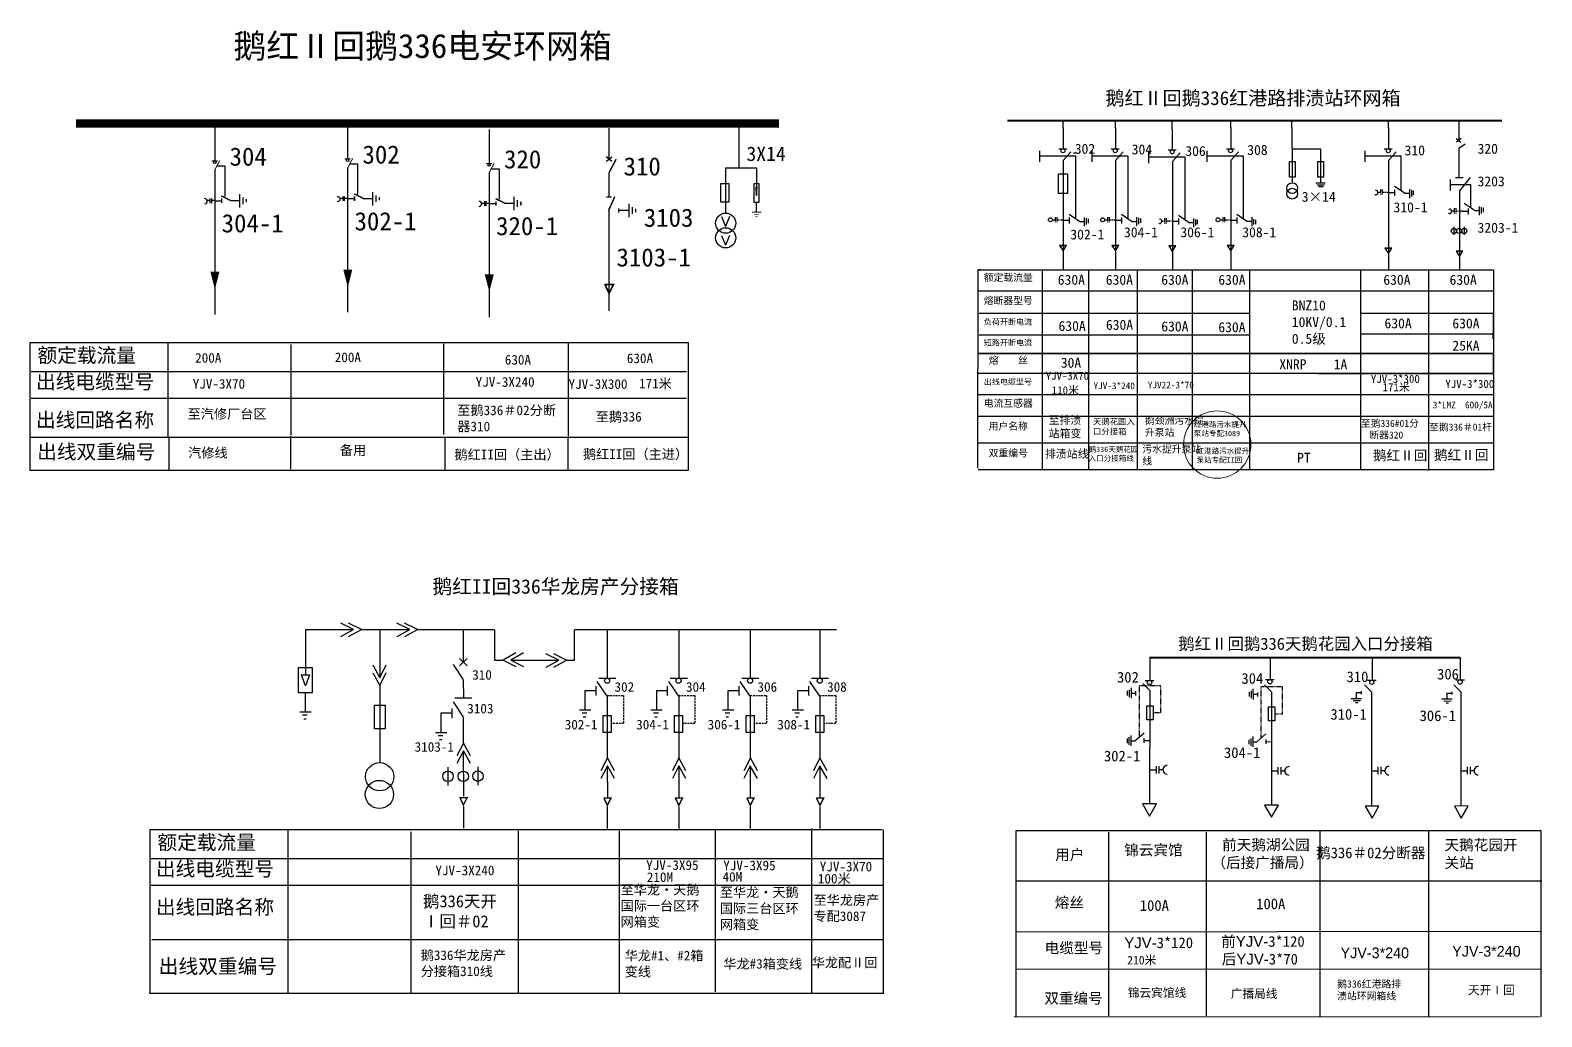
# Model space of a CAD drawing. Extents: x -7 to 547, y -230 to -14.
# Drawn here: x -6.8 to 307, y -218.4 to -13.5 of the extents above; entities that cross this region are included whole.
import ezdxf

# ---------------------------------------------------------------- set-up
doc = ezdxf.new("R2010")
doc.units = 0
doc.header["$LTSCALE"] = 0.774411
for name, pattern in [('CENTER', [50.8, 31.75, -6.35, 6.35, -6.35]), ('HIDDEN', [0.375, 0.25, -0.125]), ('HIDDEN2', [0.1875, 0.125, -0.0625]), ('HIDDENX2', [0.75, 0.5, -0.25])]:
    doc.linetypes.add(name, pattern=pattern)
doc.layers.get('0').update_dxf_attribs({"linetype": 'CONTINUOUS'})
for name, color, linetype in [('1', 7, 'CONTINUOUS'), ('2', 7, 'CONTINUOUS'), ('F11', 7, 'CONTINUOUS')]:
    doc.layers.add(name, color=color, linetype=linetype)
doc.layers.add('MiniCADLayer', color=7, linetype='CONTINUOUS', lineweight=20)
doc.styles.add('HZ', font='')
doc.styles.add('SimSun_txtstyle_1.35_0_0', font='', dxfattribs={"height": 1.35})
doc.styles.add('SimSun_txtstyle_1.50_0_0', font='', dxfattribs={"height": 1.5})
doc.styles.add('SimSun_txtstyle_2.50_0_0', font='', dxfattribs={"height": 2.5})
doc.styles.add('SimSun_txtstyle_3.00_0_0', font='', dxfattribs={"height": 3})
doc.styles.add('SimSun_txtstyle_3.50_0_0', font='', dxfattribs={"height": 3.5})
doc.styles.add('SimSun_txtstyle_3.79_0_0', font='', dxfattribs={"height": 3.787009})
doc.styles.get("Standard").update_dxf_attribs({"font": '', "height": 2.5})
doc.styles.add('字体', font='', dxfattribs={"height": 2.5})
doc.styles.get('HZ').set_extended_font_data('楷体_GB2312')
doc.styles.get('SimSun_txtstyle_1.35_0_0').set_extended_font_data('SimSun')
doc.styles.get('SimSun_txtstyle_1.50_0_0').set_extended_font_data('SimSun')
doc.styles.get('SimSun_txtstyle_2.50_0_0').set_extended_font_data('SimSun')
doc.styles.get('SimSun_txtstyle_3.00_0_0').set_extended_font_data('SimSun')
doc.styles.get('SimSun_txtstyle_3.50_0_0').set_extended_font_data('SimSun')
doc.styles.get('SimSun_txtstyle_3.79_0_0').set_extended_font_data('SimSun')
doc.styles.get('Standard').set_extended_font_data('SimSun')
doc.styles.get('字体').set_extended_font_data('KaiTi_GB2312')

# ---------------------------------------------------------------- blocks, each defined once
blk = doc.blocks.new('JD')
for points in [[(-2, 0.2), (-2, -0.2), (2, 0.2), (2, -0.2)], [(1, -1.2), (1, -0.8), (-1, -1.2), (-1, -0.8)], [(-0.5, -1.8), (-0.5, -2.2), (0.5, -1.8), (0.5, -2.2)]]:
    blk.add_trace(points)

msp = doc.modelspace()

# ---------------------------------------------------------------- linework, layer by layer
at = {"color": 7, "linetype": 'ByBlock'}
for p, q in [((113.37, -33.86), (113.37, -40.33)), ((32.07, -41.72), (33.61, -41.72)), ((33.61, -41.72), (33.61, -48.06)), ((59.66, -41.3), (61.2, -41.3)), ((61.2, -41.3), (61.2, -47.64)), ((89.04, -42.28), (90.58, -42.28)), ((90.58, -42.28), (90.58, -48.63)), ((113.37, -43.08), (113.37, -48.08)), ((137.55, -42.11), (137.55, -51.51)), ((31.56, -48.93), (32.95, -48.93)), ((34.77, -48.89), (36.67, -48.89)), ((59.15, -48.5), (60.54, -48.5)), ((62.36, -48.46), (64.26, -48.46)), ((88.53, -49.49), (89.93, -49.49)), ((91.75, -49.45), (93.65, -49.45)), ((113.37, -50.57), (113.37, -65.32)), ((115.59, -50.91), (117.49, -50.91)), ((113.37, -65.1), (113.37, -71.79))]:
    msp.add_line(p, q, dxfattribs=at)
for p, q in [((-6.78, -78.35), (129.82, -78.35)), ((-6.78, -98.07), (-6.78, -78.35)), ((21.81, -78.35), (21.81, -98.07)), ((129.82, -78.35), (129.82, -98.07)), ((47.33, -78.8), (47.33, -97.62)), ((79.03, -78.63), (79.03, -97.44)), ((104.88, -78.51), (104.88, -97.78)), ((-6.59, -84.39), (129.47, -84.39)), ((-6.59, -89.9), (129.47, -89.9)), ((-6.78, -104.92), (-6.78, -98.05)), ((129.82, -98.07), (-6.78, -98.07)), ((129.82, -97.57), (129.82, -104.92)), ((129.82, -104.92), (-6.78, -104.92)), ((18.12, -199.2), (18.12, -179.48)), ((18.12, -179.48), (170.09, -179.48)), ((46.71, -179.48), (46.71, -213.48)), ((72.23, -179.94), (72.23, -213.48)), ((94.52, -179.76), (94.52, -213.62)), ((115.52, -179.75), (115.52, -213.44)), ((135.45, -179.64), (135.45, -213.18)), ((155.42, -179.29), (155.42, -213.36)), ((170.28, -179.58), (170.28, -213.63)), ((18.31, -185.53), (170.29, -185.53)), ((18.31, -191.03), (170.19, -191.03)), ((18.12, -213.48), (18.12, -199.19)), ((170.39, -202.4), (18.47, -202.4)), ((170.29, -213.52), (17.94, -213.52))]:
    msp.add_line(p, q)
at = {"linetype": 'Continuous'}
for p, q in [((21.97, -98.05), (21.97, -104.9)), ((47.27, -97.81), (47.27, -104.66)), ((79.3, -97.96), (79.3, -104.81)), ((104.85, -98.05), (104.85, -104.9))]:
    msp.add_line(p, q, dxfattribs=at)
at = {"color": 0, "linetype": 'Continuous'}
for p, q in [((50.36, -137.97), (50.36, -147.25)), ((50.38, -137.96), (60.37, -137.96)), ((60.37, -137.95), (57.69, -136.63)), ((57.73, -139.43), (60.37, -137.95)), ((61.97, -137.95), (59.29, -136.63)), ((59.33, -139.43), (61.97, -137.95)), ((62.02, -137.96), (72.01, -137.96)), ((65.82, -137.97), (65.82, -147.97)), ((72.01, -137.95), (69.33, -136.63)), ((69.37, -139.43), (72.01, -137.95)), ((73.61, -137.95), (70.94, -136.63)), ((70.97, -139.43), (73.61, -137.95)), ((73.61, -137.96), (89.63, -137.96)), ((89.63, -138), (89.63, -144.3)), ((106.25, -137.96), (160.65, -137.96)), ((106.25, -144.3), (106.25, -138)), ((83.92, -143.99), (82.31, -145.5)), ((82.34, -144.01), (83.92, -145.47)), ((89.63, -144.3), (91.41, -144.3)), ((94.02, -142.83), (91.38, -144.31)), ((91.38, -144.31), (94.06, -145.63)), ((92.98, -144.3), (102.98, -144.3)), ((95.63, -142.83), (92.99, -144.31)), ((92.99, -144.31), (95.66, -145.63)), ((102.98, -144.3), (100.3, -142.98)), ((100.33, -145.77), (102.98, -144.3)), ((104.58, -144.3), (101.9, -142.98)), ((101.94, -145.77), (104.58, -144.3)), ((104.56, -144.3), (106.25, -144.3)), ((49.55, -147.39), (51.19, -147.39)), ((50.35, -149.64), (49.56, -147.38)), ((51.19, -147.39), (50.35, -149.64)), ((64.35, -145.32), (65.82, -147.97)), ((64.35, -146.93), (65.82, -149.57)), ((65.82, -147.97), (67.14, -145.29)), ((65.82, -149.57), (67.14, -146.89)), ((83.14, -148.26), (81.07, -145.21)), ((65.82, -149.56), (65.82, -165.59)), ((110.65, -149.7), (110.65, -151.64)), ((113.03, -151.78), (110.96, -148.72)), ((111.26, -148.08), (114.82, -148.08)), ((125.49, -149.7), (125.49, -151.64)), ((127.88, -151.78), (125.81, -148.72)), ((126.1, -148.08), (129.66, -148.08)), ((140.34, -149.7), (140.34, -151.64)), ((142.72, -151.78), (140.65, -148.72)), ((140.94, -148.08), (144.51, -148.08)), ((154.79, -149.7), (154.79, -151.64)), ((157.18, -151.78), (155.11, -148.72)), ((155.4, -148.08), (158.96, -148.08)), ((50.32, -151.06), (50.32, -154.94)), ((83.14, -156.03), (81.07, -152.97)), ((81.37, -152.13), (84.93, -152.13)), ((110.65, -150.67), (108.38, -150.67)), ((108.38, -150.67), (108.38, -154.55)), ((123.22, -150.67), (123.22, -154.55)), ((125.49, -150.67), (123.22, -150.67)), ((140.33, -150.67), (138.06, -150.67)), ((138.06, -150.67), (138.06, -154.55)), ((152.52, -150.67), (152.52, -154.55)), ((154.79, -150.67), (152.52, -150.67)), ((49.19, -155.02), (51.54, -155.02)), ((49.75, -155.67), (50.73, -155.67)), ((50, -156.48), (50.48, -156.48)), ((80.75, -155.36), (78.49, -155.36)), ((78.49, -155.36), (78.49, -159.24)), ((80.76, -154.39), (80.76, -156.33)), ((107.24, -154.63), (109.59, -154.63)), ((107.81, -155.28), (108.78, -155.28)), ((108.05, -156.09), (108.54, -156.09)), ((122.09, -154.63), (124.43, -154.63)), ((122.65, -155.28), (123.63, -155.28)), ((122.9, -156.09), (123.38, -156.09)), ((136.93, -154.63), (139.28, -154.63)), ((137.5, -155.28), (138.47, -155.28)), ((137.74, -156.09), (138.22, -156.09)), ((151.39, -154.63), (153.74, -154.63)), ((151.95, -155.28), (152.93, -155.28)), ((152.2, -156.09), (152.68, -156.09)), ((77.35, -159.32), (79.7, -159.32)), ((77.92, -159.97), (78.89, -159.97)), ((78.16, -160.78), (78.65, -160.78)), ((83.15, -161.53), (81.82, -164.21)), ((83.15, -163.14), (81.82, -165.81)), ((84.62, -164.18), (83.15, -161.53)), ((84.61, -165.78), (83.15, -163.14)), ((113.04, -164.63), (111.71, -167.3)), ((113.04, -166.23), (111.71, -168.91)), ((114.51, -167.28), (113.04, -164.63)), ((114.5, -168.88), (113.04, -166.23)), ((127.88, -164.63), (126.55, -167.3)), ((127.88, -166.23), (126.55, -168.91)), ((129.35, -167.28), (127.88, -164.63)), ((129.35, -168.88), (127.88, -166.23)), ((142.72, -166.23), (141.39, -168.91)), ((142.73, -164.63), (141.4, -167.3)), ((144.19, -168.88), (142.72, -166.23)), ((144.19, -167.28), (142.73, -164.63)), ((157.18, -166.23), (155.85, -168.91)), ((157.18, -164.63), (155.86, -167.3)), ((158.65, -167.28), (157.18, -164.63)), ((158.65, -168.88), (157.18, -166.23)), ((79.91, -166.53), (79.91, -170.31)), ((86.12, -166.48), (86.12, -170.26))]:
    msp.add_line(p, q, dxfattribs=at)
at = {"color": 0}
for p, q in [((83.13, -138.09), (83.14, -144.72)), ((113.02, -138.09), (113.03, -148.08)), ((127.87, -138.09), (127.87, -148.08)), ((142.71, -138.09), (142.71, -148.08)), ((157.17, -138.09), (157.17, -148.08)), ((83.14, -148.31), (83.15, -152.11)), ((113.03, -151.78), (113.03, -164.63)), ((127.87, -151.78), (127.88, -164.63)), ((142.71, -151.78), (142.72, -164.63)), ((157.17, -151.78), (157.18, -164.63)), ((83.14, -156.08), (83.14, -161.57)), ((83.14, -163.14), (83.15, -172.59)), ((113.03, -166.23), (113.04, -172.85)), ((127.88, -166.23), (127.88, -172.85)), ((142.72, -166.23), (142.72, -172.85)), ((157.18, -166.23), (157.18, -172.85))]:
    msp.add_line(p, q, dxfattribs=at)
at = {"color": 0, "linetype": 'HIDDENX2'}
for p, q in [((113, -151.69), (116.37, -151.69)), ((116.37, -151.69), (116.37, -157.49)), ((127.84, -151.69), (131.21, -151.69)), ((131.21, -151.69), (131.21, -157.49)), ((142.68, -151.69), (146.05, -151.69)), ((146.05, -151.69), (146.05, -157.49)), ((157.14, -151.69), (160.51, -151.69)), ((160.51, -151.69), (160.51, -157.49)), ((116.37, -157.49), (113.83, -157.49)), ((131.21, -157.49), (128.67, -157.49)), ((146.05, -157.49), (143.51, -157.49)), ((160.51, -157.49), (157.97, -157.49))]:
    msp.add_line(p, q, dxfattribs=at)
at = {"color": 0, "linetype": 'CENTER'}
for p, q in [((83.15, -174.73), (83.15, -179.19)), ((113.03, -174.8), (113.03, -179.25)), ((127.88, -174.8), (127.88, -179.25)), ((142.72, -174.8), (142.72, -179.25)), ((157.18, -174.8), (157.18, -179.25))]:
    msp.add_line(p, q, dxfattribs=at)
at = {"linetype": 'ByBlock', "const_width": 1.77}
msp.add_lwpolyline([(2.7, -32.9), (148.65, -32.9)], dxfattribs=at)
at = {"color": 7, "linetype": 'ByBlock'}
for points, const_width in [([(112.8, -40.78), (114.02, -39.86)], 0.302), ([(112.81, -39.78), (113.99, -40.76)], 0.302), ([(113.37, -43.16), (114.88, -40.29)], 0.302), ([(32.88, -47.92), (34.89, -48.93)], 0.302), ([(32.95, -48.46), (32.95, -49.39)], 0.302), ([(60.47, -47.5), (62.48, -48.5)], 0.302), ([(60.54, -48.04), (60.54, -48.97)], 0.302), ([(89.85, -48.49), (91.86, -49.49)], 0.302), ([(89.93, -49.03), (89.93, -49.96)], 0.302), ([(112.83, -48.16), (113.95, -48.16)], 0.302), ([(113.31, -50.94), (114.58, -48.09)], 0.302), ([(115.4, -50.48), (115.4, -51.41)], 0.302), ([(112.5, -66.31), (114.33, -66.31), (113.39, -68.16), (112.52, -66.28)], 0.36)]:
    msp.add_lwpolyline(points, dxfattribs=dict(at, const_width=const_width))
for points in [[(210.35, -39.08), (209.83, -39.08)], [(30.54, -48.91), (29.91, -48.91)], [(30.54, -48.49), (30.54, -49.41)], [(30.82, -48.49), (30.82, -49.41)], [(31.56, -48.91), (30.82, -48.91)], [(58.13, -48.49), (57.5, -48.49)], [(58.13, -48.06), (58.13, -48.98)], [(58.41, -48.06), (58.41, -48.98)], [(59.15, -48.49), (58.41, -48.49)], [(87.52, -49.48), (86.88, -49.48)], [(87.52, -49.05), (87.52, -49.97)], [(87.8, -49.05), (87.8, -49.97)], [(88.53, -49.48), (87.8, -49.48)]]:
    msp.add_lwpolyline(points, dxfattribs=at)
at = {"color": 0, "linetype": 'Continuous'}
for points in [[(206.7, -43.38), (208.55, -43.38), (208.55, -47.45), (206.7, -47.45)], [(48.91, -145.83), (51.76, -145.83), (51.76, -151.08), (48.91, -151.08)], [(64.72, -153.65), (66.91, -153.65), (66.91, -158.57), (64.72, -158.57)], [(112.17, -155.78), (113.83, -155.78), (113.83, -159.35), (112.17, -159.35)], [(127.01, -155.78), (128.67, -155.78), (128.67, -159.35), (127.01, -159.35)], [(141.85, -155.78), (143.51, -155.78), (143.51, -159.35), (141.85, -159.35)], [(156.31, -155.78), (157.97, -155.78), (157.97, -159.35), (156.31, -159.35)]]:
    msp.add_lwpolyline(points, close=True, dxfattribs=at)
at = {"color": 7, "linetype": 'ByBlock'}
for points in [[(29.36, -48.39, -0.877934), (29.39, -49.62)], [(56.95, -47.97, -0.877934), (56.98, -49.19)], [(86.34, -48.96, -0.877934), (86.36, -50.18)]]:
    msp.add_lwpolyline(points, format="xyb", dxfattribs=at)
at = {"color": 0, "linetype": 'ByBlock'}
for points in [[(136.75, -52.23), (137.56, -54.28)], [(138.37, -52.23), (137.56, -54.28)], [(136.75, -56.14), (137.56, -58.19)], [(138.37, -56.14), (137.56, -58.19)]]:
    msp.add_lwpolyline(points, dxfattribs=at)
at = {"color": 0, "const_width": 0.3}
for points in [[(82.41, -172.86), (83.93, -172.86), (83.15, -174.4), (82.42, -172.83)], [(112.29, -172.92), (113.82, -172.92), (113.03, -174.47), (112.31, -172.89)], [(127.13, -172.92), (128.66, -172.92), (127.88, -174.47), (127.15, -172.89)], [(141.97, -172.92), (143.5, -172.92), (142.72, -174.47), (141.99, -172.89)], [(156.43, -172.92), (157.96, -172.92), (157.18, -174.47), (156.45, -172.89)]]:
    msp.add_lwpolyline(points, dxfattribs=at)
at = {"color": 12, "linetype": 'Continuous', "lineweight": 0, "ltscale": 1.827793, "true_color": 0xc00000}
msp.add_circle((239.66, -99.55), 6.99, dxfattribs=at)
at = {"color": 0, "linetype": 'Continuous'}
for centre, radius in [((113, -148.6), 0.521), ((127.84, -148.6), 0.521), ((142.68, -148.6), 0.521), ((157.14, -148.6), 0.521), ((65.77, -168.53), 2.93), ((65.71, -172.21), 2.93), ((79.96, -168.45), 1.09), ((83.13, -168.45), 1.09), ((86.17, -168.4), 1.09)]:
    msp.add_circle(centre, radius, dxfattribs=at)
at = {"linetype": 'ByBlock'}
for points in [[(144.98, -51.18), (144.98, -51.38), (143.06, -51.18), (143.06, -51.38)], [(143.54, -51.85), (143.54, -51.66), (144.5, -51.85), (144.5, -51.66)], [(144.26, -52.14), (144.26, -52.33), (143.78, -52.14), (143.78, -52.33)]]:
    msp.add_trace(points, dxfattribs=at)
at = {"layer": '1', "color": 7, "linetype": 'ByBlock'}
for p, q in [((31.52, -33.56), (31.52, -40.61)), ((59.11, -33.14), (59.11, -40.18)), ((88.49, -34.12), (88.49, -41.17)), ((31.52, -42.52), (31.52, -64.49)), ((59.11, -42.1), (59.11, -64.06)), ((88.49, -43.09), (88.49, -65.05)), ((31.52, -65.87), (31.52, -72.52)), ((59.11, -65.44), (59.11, -72.1)), ((88.5, -66.43), (88.5, -73.09))]:
    msp.add_line(p, q, dxfattribs=at)
at = {"layer": '1', "color": 7, "linetype": 'ByBlock', "const_width": 0.21}
for points in [[(30.9, -40.64), (32.14, -40.64)], [(31.52, -42.58), (32.57, -40.58)], [(58.48, -40.21), (59.73, -40.21)], [(59.11, -42.15), (60.16, -40.16)], [(87.87, -41.2), (89.11, -41.2)], [(88.49, -43.14), (89.54, -41.15)]]:
    msp.add_lwpolyline(points, dxfattribs=at)
at = {"layer": '1', "color": 7, "linetype": 'ByBlock'}
for points in [[(31.56, -63.65, 1.87, 0, 0), (31.56, -67.37, 0, 0, 0)], [(59.15, -63.23, 1.87, 0, 0), (59.15, -66.94, 0, 0, 0)], [(88.53, -64.22, 1.87, 0, 0), (88.53, -67.93, 0, 0, 0)]]:
    msp.add_lwpolyline(points, format="xyseb", dxfattribs=at)
for centre in [(31.52, -40.93), (59.11, -40.51), (88.49, -41.5)]:
    msp.add_circle(centre, 0.27, dxfattribs=at)
at = {"layer": '2', "linetype": 'ByBlock'}
for p, q in [((140.37, -33.57), (140.37, -42.08)), ((137.55, -42.11), (144.02, -42.11)), ((144.02, -42.11), (144.02, -44.37)), ((143.44, -45.39), (143.44, -49.2)), ((144.56, -45.39), (143.44, -45.39)), ((144.02, -47.78), (143.91, -46.07)), ((143.99, -47.84), (144.16, -46.07)), ((144.01, -45.35), (144.02, -47.84)), ((144.02, -44), (144.02, -45.38)), ((144.58, -49.2), (144.58, -45.41)), ((143.44, -49.2), (144.58, -49.2)), ((144.02, -51.28), (144.02, -49.31))]:
    msp.add_line(p, q, dxfattribs=at)
msp.add_lwpolyline([(136.63, -45.38), (138.27, -45.38), (138.27, -49.24), (136.63, -49.24)], close=True, dxfattribs=at)
at = {"layer": '2', "color": 7, "linetype": 'ByBlock'}
for centre in [(137.61, -53.59), (137.61, -56.64)]:
    msp.add_circle(centre, 2.09, dxfattribs=at)
at = {"layer": 'F11', "lineweight": 40}
for p, q in [((196.11, -32.28), (298.78, -32.28)), ((225.6, -143.74), (290.11, -143.74))]:
    msp.add_line(p, q, dxfattribs=at)
at = {"layer": 'F11', "lineweight": -3}
for p, q in [((207.66, -32.49), (207.66, -32.49)), ((207.66, -33.82), (207.66, -32.49)), ((207.66, -33.82), (207.66, -38.1)), ((218.52, -33.82), (218.52, -32.49)), ((218.52, -33.82), (218.52, -38.1)), ((230.34, -34.05), (230.34, -32.49)), ((230.34, -34.05), (230.34, -38.33)), ((242.46, -33.82), (242.46, -32.49)), ((242.46, -33.82), (242.46, -38.1)), ((255.17, -33.82), (255.17, -32.49)), ((255.17, -33.82), (255.17, -38.1)), ((275.2, -33.82), (275.2, -32.49)), ((275.2, -33.82), (275.2, -38.1)), ((289.8, -32.47), (289.8, -36.39)), ((289.26, -36.02), (290.24, -36.75)), ((290.34, -36.01), (289.31, -36.77)), ((289.85, -38.02), (291.12, -37.09)), ((202.74, -38.59), (202.74, -40.87)), ((202.74, -39.59), (210.26, -39.59)), ((206.8, -38.14), (208.47, -38.14)), ((207.67, -40.57), (209.29, -38.79)), ((207.67, -40.57), (207.67, -63.25)), ((208.47, -38.14), (208.47, -38.14)), ((210.26, -39.6), (210.26, -52.45)), ((213.6, -38.59), (213.6, -40.87)), ((213.6, -39.59), (221.13, -39.59)), ((217.66, -38.14), (219.33, -38.14)), ((218.53, -40.57), (220.15, -38.79)), ((218.53, -40.57), (218.53, -63.25)), ((219.33, -38.14), (219.33, -38.14)), ((221.13, -39.6), (221.13, -52.45)), ((225.42, -38.81), (225.42, -41.1)), ((225.42, -39.81), (232.94, -39.81)), ((229.48, -38.36), (231.15, -38.36)), ((230.35, -40.79), (231.97, -39.02)), ((230.35, -40.79), (230.35, -63.25)), ((232.94, -39.82), (232.94, -52.68)), ((237.54, -38.59), (237.54, -40.87)), ((237.54, -39.59), (245.06, -39.59)), ((241.6, -38.14), (243.27, -38.14)), ((242.47, -40.57), (244.09, -38.79)), ((242.47, -40.57), (242.47, -63.25)), ((243.27, -38.14), (243.27, -38.14)), ((245.06, -39.6), (245.06, -52.45)), ((255.19, -38.17), (255.19, -45.1)), ((255.21, -38.16), (261.12, -38.16)), ((261.12, -38.16), (261.12, -45.16)), ((270.28, -38.59), (270.28, -40.87)), ((270.28, -39.59), (277.81, -39.59)), ((274.34, -38.14), (276.01, -38.14)), ((275.21, -40.57), (276.83, -38.79)), ((275.21, -40.57), (275.21, -63.14)), ((277.81, -39.59), (277.81, -46.79)), ((289.84, -37.97), (289.84, -43.99)), ((260.11, -45.25), (262.07, -45.25)), ((260.41, -45.64), (261.92, -45.64)), ((260.68, -45.98), (261.66, -45.98)), ((276.47, -45.9), (278.71, -47.39)), ((276.47, -46.68), (276.47, -47.92)), ((279.6, -46.56), (279.6, -48.38)), ((279.99, -46.75), (279.99, -48.03)), ((280.38, -46.85), (280.38, -47.74)), ((287.95, -45.53), (292.24, -45.53)), ((288.01, -44.52), (288.01, -46.81)), ((289.13, -44.08), (290.73, -44.08)), ((292.21, -44.14), (289.94, -46.87)), ((289.94, -46.84), (289.94, -63.26)), ((292.24, -45.53), (292.24, -50.3)), ((275.23, -47.22), (276.37, -47.22)), ((278.71, -47.39), (279.59, -47.39)), ((290.96, -49.45), (293.19, -50.94)), ((294.08, -50.1), (294.08, -51.93)), ((207.68, -52.96), (208.83, -52.96)), ((208.93, -51.72), (211.16, -53.21)), ((208.93, -52.42), (208.93, -53.66)), ((211.16, -53.21), (212.05, -53.21)), ((212.05, -52.38), (212.05, -54.2)), ((212.45, -52.57), (212.45, -53.85)), ((212.84, -52.67), (212.84, -53.56)), ((218.55, -52.96), (219.69, -52.96)), ((219.79, -51.72), (222.03, -53.21)), ((219.79, -52.42), (219.79, -53.66)), ((222.03, -53.21), (222.91, -53.21)), ((222.92, -52.31), (222.92, -54.13)), ((223.31, -52.51), (223.31, -53.79)), ((223.71, -52.61), (223.71, -53.49)), ((230.36, -53.19), (231.51, -53.19)), ((231.61, -51.94), (233.84, -53.44)), ((231.61, -52.64), (231.61, -53.88)), ((234.73, -52.6), (234.73, -54.42)), ((235.13, -52.8), (235.13, -54.08)), ((235.52, -52.9), (235.52, -53.78)), ((242.48, -52.96), (243.63, -52.96)), ((243.73, -51.72), (245.96, -53.21)), ((243.73, -52.42), (243.73, -53.66)), ((245.95, -53.2), (246.83, -53.2)), ((246.84, -52.36), (246.84, -54.18)), ((247.23, -52.79), (247.23, -53.84)), ((247.63, -52.88), (247.63, -53.77)), ((290.54, -51.11), (291.68, -51.11)), ((291.78, -50.56), (291.78, -51.8)), ((293.19, -50.94), (294.08, -50.94)), ((294.48, -50.3), (294.48, -51.58)), ((294.87, -50.4), (294.87, -51.29)), ((233.84, -53.44), (234.73, -53.44)), ((288.79, -54.38), (288.79, -56.03)), ((290.95, -54.37), (290.95, -56.01)), ((206.95, -58.24), (207.66, -59.36)), ((208.38, -58.24), (206.95, -58.24)), ((206.95, -58.24), (208.38, -58.24)), ((207.66, -59.36), (208.38, -58.24)), ((217.81, -58.24), (218.53, -59.36)), ((219.24, -58.24), (217.81, -58.24)), ((217.81, -58.24), (219.24, -58.24)), ((218.53, -59.36), (219.24, -58.24)), ((229.63, -58.32), (230.34, -59.44)), ((231.06, -58.32), (229.63, -58.32)), ((229.63, -58.32), (231.06, -58.32)), ((230.34, -59.44), (231.06, -58.32)), ((241.75, -58.24), (242.46, -59.36)), ((243.18, -58.24), (241.75, -58.24)), ((241.75, -58.24), (243.18, -58.24)), ((242.46, -59.36), (243.18, -58.24)), ((274.49, -58.75), (275.92, -58.75)), ((275.92, -58.75), (274.49, -58.75)), ((274.49, -58.75), (275.21, -59.87)), ((275.21, -59.87), (275.92, -58.75)), ((289.27, -59.41), (290.69, -59.41)), ((290.69, -59.41), (289.27, -59.41)), ((289.27, -59.41), (289.98, -60.52)), ((289.98, -60.52), (290.69, -59.41)), ((189.98, -104.44), (190.06, -63.27)), ((190.06, -63.27), (203.35, -63.27)), ((190.5, -63.27), (190.06, -63.27)), ((190.5, -63.27), (297, -63.27)), ((203.35, -63.27), (203.35, -104.77)), ((213.02, -104.77), (213.02, -63.27)), ((220.99, -63.27), (239.94, -63.27)), ((223.06, -63.27), (223.06, -104.77)), ((234.49, -63.45), (234.49, -104.2)), ((246.37, -63.27), (246.37, -104.8)), ((260.63, -63.27), (279.36, -63.27)), ((269.48, -104.77), (269.48, -63.27)), ((283.53, -63.27), (283.53, -104.91)), ((297, -63.27), (297, -104.77)), ((190.06, -67.62), (297, -67.62)), ((297, -67.62), (297, -72.19)), ((190.27, -72.27), (246.37, -72.27)), ((246.37, -72.27), (246.37, -77.61)), ((269.41, -72.27), (296.96, -72.27)), ((296.96, -72.27), (296.96, -77.61)), ((190.27, -76.78), (246.37, -76.78)), ((296.96, -76.61), (269.41, -76.61)), ((296.96, -77.61), (296.96, -76.61)), ((297, -76.54), (297, -80.68)), ((190.06, -80.68), (297, -80.68)), ((297, -80.68), (190.06, -80.68)), ((297, -80.68), (260.63, -80.68)), ((297, -80.68), (297, -84.81)), ((297, -84.81), (297, -80.68)), ((297, -84.81), (190.06, -84.81)), ((260.63, -84.81), (297, -84.81)), ((190.06, -89.16), (297, -89.16)), ((297, -89.16), (297, -93.73)), ((297, -93.73), (190.06, -93.73)), ((190.06, -99.17), (297, -99.17)), ((297, -104.77), (190.06, -104.77)), ((234.49, -104.2), (234.49, -104.79)), ((225.65, -143.89), (225.65, -148.47)), ((250.63, -143.74), (250.63, -148.32)), ((271.8, -143.85), (271.8, -148.43)), ((290.13, -143.8), (290.13, -148.38)), ((221.39, -150.45), (221.39, -151.98)), ((221.79, -150.06), (221.81, -152.23)), ((224.2, -149.2), (225.64, -150.64)), ((224.73, -148.51), (226.51, -148.51)), ((226.51, -148.51), (226.51, -148.51)), ((247.09, -150.28), (247.11, -152.46)), ((249.5, -149.43), (250.94, -150.87)), ((249.71, -148.36), (251.49, -148.36)), ((270.26, -149.44), (271.7, -150.89)), ((270.87, -148.47), (272.66, -148.47)), ((272.66, -148.47), (272.66, -148.47)), ((288.79, -149.44), (290.23, -150.88)), ((289.21, -148.42), (290.99, -148.42)), ((220.98, -150.72), (220.98, -151.66)), ((221.79, -151.18), (222.65, -151.18)), ((222.72, -150.79), (222.72, -151.65)), ((225.64, -150.64), (225.63, -174.19)), ((246.29, -150.95), (246.29, -151.89)), ((246.69, -150.68), (246.69, -152.21)), ((247.09, -151.41), (247.95, -151.41)), ((248.02, -151.01), (248.02, -151.88)), ((250.94, -150.87), (250.94, -174.42)), ((267.47, -152.25), (269.65, -152.25)), ((267.88, -152.72), (269.42, -152.72)), ((268.4, -153.13), (268.87, -153.13)), ((268.6, -152.26), (268.59, -151.04)), ((268.59, -151.05), (269.56, -151.05)), ((269.58, -150.78), (269.58, -151.39)), ((271.7, -150.89), (271.7, -174.43)), ((286.28, -152.34), (288.46, -152.34)), ((286.7, -152.8), (288.23, -152.81)), ((287.21, -153.21), (287.68, -153.21)), ((287.41, -152.35), (287.4, -151.12)), ((287.4, -151.14), (288.37, -151.14)), ((288.39, -150.87), (288.39, -151.48)), ((290.23, -150.88), (290.22, -174.43)), ((221.74, -159.94), (221.76, -162.12)), ((222.58, -161.06), (224.49, -159.4)), ((247.88, -161.29), (249.79, -159.63)), ((220.94, -160.6), (220.94, -161.55)), ((221.34, -160.34), (221.34, -161.87)), ((221.74, -161.07), (222.6, -161.07)), ((224.44, -160.55), (224.44, -161.47)), ((224.44, -161.03), (225.6, -161.01)), ((246.24, -160.83), (246.24, -161.78)), ((246.64, -160.57), (246.64, -162.09)), ((247.04, -160.17), (247.06, -162.35)), ((247.04, -161.3), (247.9, -161.3)), ((249.75, -160.78), (249.75, -161.7)), ((249.75, -161.26), (250.91, -161.24)), ((226.96, -166.31), (226.96, -167.83)), ((227.55, -166.31), (227.55, -167.83)), ((225.62, -167.09), (226.96, -167.09)), ((227.56, -167.05), (228.37, -167.05)), ((250.92, -167.32), (252.26, -167.32)), ((252.26, -166.54), (252.26, -168.06)), ((252.85, -166.54), (252.85, -168.06)), ((252.86, -167.28), (253.67, -167.28)), ((271.7, -167.28), (273.04, -167.28)), ((273.04, -166.5), (273.04, -168.02)), ((273.63, -166.5), (273.63, -168.02)), ((273.64, -167.24), (274.45, -167.24)), ((290.23, -167.28), (291.57, -167.28)), ((291.57, -166.5), (291.57, -168.02)), ((292.16, -166.5), (292.16, -168.02)), ((292.17, -167.24), (292.98, -167.24)), ((197.83, -179.78), (197.83, -218.35)), ((306.92, -179.79), (197.84, -179.79)), ((217.11, -180.02), (217.11, -218.2)), ((237.37, -180.02), (237.37, -218.2)), ((261, -179.87), (261, -218.35)), ((283.56, -179.75), (283.56, -218.35)), ((306.92, -218.35), (306.92, -179.79)), ((198.07, -190.14), (307.05, -190.14)), ((197.92, -200.73), (306.89, -200.57)), ((197.83, -208.44), (306.92, -208.47)), ((197.52, -218.33), (306.61, -218.36))]:
    msp.add_line(p, q, dxfattribs=at)
at = {"layer": 'F11', "linetype": 'HIDDEN', "lineweight": -3}
for p, q in [((273.56, -46.59), (273.56, -47.76)), ((273.92, -46.59), (273.92, -47.76)), ((273.56, -47.19), (272.99, -47.19)), ((275.29, -47.19), (274, -47.19)), ((206.02, -52.94), (205.45, -52.94)), ((206.02, -52.33), (206.02, -53.5)), ((206.38, -52.33), (206.38, -53.5)), ((207.74, -52.94), (206.46, -52.94)), ((216.88, -52.94), (216.31, -52.94)), ((216.88, -52.33), (216.88, -53.5)), ((217.24, -52.33), (217.24, -53.5)), ((218.61, -52.94), (217.32, -52.94)), ((228.7, -53.16), (228.13, -53.16)), ((228.7, -52.56), (228.7, -53.72)), ((229.06, -52.56), (229.06, -53.72)), ((230.42, -53.16), (229.14, -53.16)), ((240.82, -52.94), (240.25, -52.94)), ((240.82, -52.33), (240.82, -53.5)), ((241.18, -52.33), (241.18, -53.5)), ((242.54, -52.94), (241.26, -52.94)), ((288.87, -51.08), (288.31, -51.08)), ((288.87, -50.48), (288.87, -51.64)), ((289.23, -50.48), (289.23, -51.64)), ((290.6, -51.08), (289.31, -51.08))]:
    msp.add_line(p, q, dxfattribs=at)
at = {"layer": 'F11', "linetype": 'HIDDEN2', "lineweight": -3}
for p, q in [((223.44, -149.63), (223.44, -160.15)), ((227.94, -149.63), (223.44, -149.63)), ((227.94, -155.22), (227.94, -149.63)), ((248.75, -149.86), (248.75, -160.38)), ((253.24, -149.86), (248.75, -149.86)), ((253.24, -155.45), (253.24, -149.86)), ((226.41, -155.22), (227.94, -155.22)), ((251.71, -155.45), (253.24, -155.45))]:
    msp.add_line(p, q, dxfattribs=at)
at = {"layer": 'F11', "lineweight": -3}
for points in [[(254.64, -40.81), (255.82, -40.81), (255.82, -44.02), (254.64, -44.02)], [(260.57, -40.81), (261.75, -40.81), (261.75, -44.02), (260.57, -44.02)], [(224.17, -174.18), (225.61, -176.69), (227.07, -174.18)], [(249.47, -174.4), (250.92, -176.91), (252.37, -174.41)], [(270.36, -174.61), (271.8, -177.12), (273.25, -174.61)], [(288.9, -174.6), (290.34, -177.11), (291.79, -174.61)]]:
    msp.add_lwpolyline(points, close=True, dxfattribs=at)
at = {"layer": 'F11', "lineweight": 30}
for points in [[(225.02, -153.78), (226.34, -153.78), (226.34, -156.68), (225.02, -156.68)], [(250.32, -154.01), (251.64, -154.01), (251.64, -156.91), (250.32, -156.91)]]:
    msp.add_lwpolyline(points, close=True, dxfattribs=at)
at = {"layer": 'F11', "lineweight": -3}
for centre, radius in [((207.63, -38.56), 0.413), ((218.49, -38.56), 0.413), ((230.31, -38.78), 0.413), ((242.43, -38.56), 0.413), ((275.17, -38.56), 0.413), ((255.24, -46.31), 1.12), ((255.24, -47.46), 1.12), ((205.03, -52.89), 0.413), ((215.89, -52.89), 0.413), ((239.83, -52.89), 0.413), ((288.79, -55.22), 0.538), ((289.89, -55.19), 0.538), ((290.95, -55.21), 0.538), ((225.62, -148.96), 0.443), ((250.6, -148.81), 0.443), ((271.76, -148.93), 0.443), ((290.1, -148.88), 0.443)]:
    msp.add_circle(centre, radius, dxfattribs=at)
at = {"layer": 'F11', "linetype": 'HIDDEN', "lineweight": -3}
for centre in [(272.6, -47.24), (227.73, -53.21), (287.91, -51.13)]:
    msp.add_arc(centre, 0.442, 242.566, 111.7046, dxfattribs=at)
at = {"layer": 'F11', "lineweight": -3}
for centre in [(229.27, -167.08), (254.57, -167.31), (275.35, -167.27), (293.88, -167.27)]:
    msp.add_arc(centre, 0.88, 87.8928, 267.9602, dxfattribs=at)

# ---------------------------------------------------------------- block references
at = {"color": 7, "linetype": 'ByBlock', "xscale": 0.7051769826768037, "yscale": 0.7051769826768037, "zscale": 0.7051769826788645, "rotation": 90}
for p in [(36.7, -48.94), (64.29, -48.52), (93.67, -49.51), (117.52, -50.96)]:
    msp.add_blockref('JD', p, dxfattribs=at)

# ---------------------------------------------------------------- texts
at = {"style": 'HZ'}
for s, p in [('额定载流量', (-5.28, -82.52)), ('出线电缆型号', (-5.6, -88.01)), ('出线回路名称', (-5.6, -95.95)), ('出线双重编号', (-5.35, -102.55)), ('鹅红II回336华龙房产分接箱', (76.73, -130.52)), ('额定载流量', (19.62, -183.65)), ('出线电缆型号', (19.3, -189.14)), ('出线回路名称', (19.3, -197.08)), ('出线双重编号', (19.9, -209.38))]:
    msp.add_text(s, height=3, dxfattribs=at).set_placement(p)
for s, height, p in [('200A', 2, (27.46, -82.56)), ('200A', 2, (56.44, -82.44)), ('630A', 2, (91.75, -82.95)), ('630A', 2, (117.09, -82.64)), ('YJV-3X70', 1.657, (204.04, -86.1)), ('YJV-3X70', 2, (26.95, -87.95)), ('YJV-3X240', 2, (85.7, -87.56)), ('YJV-3X300', 2, (104.98, -87.99)), ('171米', 2, (119.61, -87.89)), ('110米', 1.657, (205.31, -89.12)), ('YJV-3X240', 2, (77.34, -188.97)), ('YJV-3X95', 2, (121.1, -187.87)), ('YJV-3X95', 2, (137.1, -187.94)), ('YJV-3X70', 2, (157.14, -188.18)), ('210M', 2, (121.24, -190.38)), ('40M', 2, (136.96, -190.31)), ('100米', 2, (156.75, -190.69))]:
    msp.add_text(s, height=height).set_placement(p)
at = {"color": 0}
for s, p in [('310', (84.98, -148.37)), ('302', (114.53, -150.88)), ('304', (129.37, -150.88)), ('306', (144.21, -150.88)), ('308', (158.67, -150.88)), ('3103', (83.95, -155.38)), ('302-1', (104.19, -158.7)), ('304-1', (119.03, -158.7)), ('306-1', (133.87, -158.7)), ('308-1', (148.33, -158.7)), ('3103-1', (73.03, -163.33))]:
    msp.add_text(s, height=2, dxfattribs=at).set_placement(p)
at = {"color": 7, "linetype": 'ByBlock', "char_height": 3.787, "width": 5.0911, "attachment_point": 1, "style": 'SimSun_txtstyle_3.79_0_0'}
for s, insert in [('302', (62.2, -37.44)), ('304', (34.61, -37.87)), ('304-1', (32.96, -51.72)), ('302-1', (60.55, -51.3)), ('3103-1', (114.94, -58.8))]:
    msp.add_mtext(s, dxfattribs=dict(at, insert=insert))
at = {"color": 0, "linetype": 'ByBlock', "char_height": 3.787, "width": 5.0911, "attachment_point": 1}
for s, insert in [('320', (91.59, -38.43)), ('310', (116.41, -39.9)), ('320-1', (89.94, -52.29)), ('3103', (120.61, -50.56))]:
    msp.add_mtext(s, dxfattribs=dict(at, insert=insert))
at = {"color": 1, "linetype": 'Continuous', "attachment_point": 1, "style": '字体'}
for s, insert, char_height, width in [('{\\fSimSun|b0|i0|c134|p2;\\H0.8x;\\C0;至华龙·天鹅国际一台区环网箱变}', (115.8, -190.98), 2.5, 17.7821), ('{\\fSimSun|b0|i0|c134|p2;\\H0.8x;\\C0;至华龙·天鹅国际三台区环网箱变}', (136.4, -191.52), 2.5, 17.7821), ('{\\C0;鹅336天开Ⅰ回＃02}', (74.77, -193.13), 2.5, 16.1722), ('{\\fSimSun|b0|i0|c134|p2;\\H0.8x;\\C0;至华龙房产专配3087}', (155.85, -193.14), 2.5, 14.3463), ('{\\fSimSun|b0|i0|c134|p2;\\C0;鹅336华龙房产分接箱310线}', (74.29, -204.58), 2, 19.4599), ('{\\fSimSun|b0|i0|c134|p2;\\H0.8x;\\C0;华龙#1、#2箱变线}', (116.65, -204.67), 2.5, 17.7821), ('{\\fSimSun|b0|i0|c134|p2;\\H0.8x;\\C0;华龙#3箱变线}', (137.12, -206.37), 2.5, 17.7821), ('{\\fSimSun|b0|i0|c134|p2;\\H0.8x;\\C0;华龙配Ⅱ回}', (155.48, -206.11), 2.5, 17.7821)]:
    msp.add_mtext(s, dxfattribs=dict(at, insert=insert, char_height=char_height, width=width))
at = {"layer": 'F11', "lineweight": -3, "attachment_point": 1}
for s, insert, char_height, width in [('鹅红Ⅱ回鹅336电安环网箱', (35.4, -14.29), 5.0109, 84.9948), ('\\pl2.50543;302', (207.58, -37.11), 2.0751, 17.4806), ('\\pl2.50543;304', (219.4, -37.23), 2.0751, 17.4806), ('\\pl2.50543;306', (230.54, -37.57), 2.0751, 17.4806), ('\\pl2.50543;308', (243.39, -37.34), 2.0751, 17.4806), ('\\pl2.50543;310', (276.06, -37.44), 2.0751, 17.4806), ('\\pl2.50543;320', (291.21, -37.1), 2.0751, 17.4806), ('\\pl2.50543;3203', (291.21, -43.87), 2.0751, 17.4806), ('\\pl2.50543;3×14', (254.71, -47.08), 2.0751, 17.4806), ('\\pl2.50543;310-1', (273.76, -49.26), 2.0751, 17.4806), ('\\pl2.50543;302-1', (206.66, -54.9), 2.0751, 17.4806), ('\\pl2.50543;304-1', (217.8, -54.44), 2.0751, 17.4806), ('\\pl2.50543;306-1', (229.51, -54.44), 2.0751, 17.4806), ('\\pl2.50543;308-1', (242.36, -54.44), 2.0751, 17.4806), ('\\pl2.50543;3203-1', (291.21, -53.5), 2.0751, 17.4806), ('额定载流量', (191.2, -64.12), 1.491, 11.5771), ('\\pl2.50543;630A', (204.05, -64.31), 2.0751, 17.4806), ('\\pl2.50543;630A', (214.02, -64.31), 2.0751, 17.4806), ('\\pl2.50543;630A', (225.54, -64.31), 2.0751, 17.4806), ('\\pl2.50543;630A', (237.39, -64.31), 2.0751, 17.4806), ('\\pl2.50543;630A', (271.64, -64.31), 2.0751, 17.4806), ('\\pl2.50543;630A', (285.4, -64.31), 2.0751, 17.4806), ('熔断器型号', (191.2, -68.91), 1.491, 11.5771), ('\\pl2.50543;BNZ10\\P10KV/0.1\\P0.5级', (252.65, -69.63), 2.0751, 17.4806), ('{\\H0.8x;负荷开断电流}', (191.2, -73.48), 1.4909, 11.5771), ('\\pl2.50543;630A', (204.21, -73.9), 2.0751, 17.4806), ('\\pl2.50543;630A', (214.05, -73.66), 2.0751, 17.4806), ('\\pl2.50543;630A', (225.54, -73.99), 2.0751, 17.4806), ('\\pl2.50543;630A', (237.39, -74.15), 2.0751, 17.4806), ('\\pl2.50543;630A', (271.89, -73.35), 2.0751, 17.4806), ('\\pl2.50543;630A', (285.98, -73.36), 2.0751, 17.4806), ('{\\H0.8x;短路开断电流}', (191.2, -77.8), 1.4909, 11.5771), ('\\pl2.50543;25KA', (285.98, -77.98), 2.0751, 17.4806), (' 熔    丝', (191.2, -81.31), 1.491, 11.5771), ('\\pl2.50543;30A', (204.68, -81.53), 2.0751, 17.4806), ('\\pl2.50543;XNRP    1A', (250.05, -81.84), 2.0751, 17.4806), ('{\\H0.8x;出线电缆型号}', (191.2, -85.93), 1.4909, 11.5771), ('\\pl1.69438;YJV-3*240', (212.29, -86.65), 1.4034, 14.7774), ('\\pl1.694;YJV22-3*70', (223.57, -86.49), 1.4034, 14.7774), ('\\pl2.00434;YJV-3*300', (269.56, -85.1), 1.6601, 17.4806), ('\\pl2.00434;171米', (271.99, -86.82), 1.6601, 17.4806), ('\\pl2.00434;YJV-3*300', (285.02, -86.13), 1.6601, 17.4806), ('电流互感器', (191.2, -90.23), 1.491, 11.5771), ('\\pl2.50543;3*LMZ  600/5A', (281.92, -90.64), 1.4034, 21.3343), ('至汽修厂台区', (25.88, -92.19), 2.004, 16.8722), ('至鹅336＃02分断器310', (81.88, -91.44), 2.0043, 22.2877), ('至鹅336', (110.62, -92.78), 2.004, 22.2877), ('至排渍站箱变', (204.66, -93.66), 1.66, 8.3894), ('\\pl1.8;鹅颈洲污水提升泵站', (222.86, -93.79), 1.4909, 13.9745), (' 用户名称', (191.2, -94.99), 1.491, 11.5771), ('\\pi-1.7538,l1.7538;至鹅336#01分断器320', (269.5, -94.43), 1.4526, 13.9745), ('\\pi-1.7538,l1.7538;至鹅336＃01杆', (283.64, -95.2), 1.4526, 13.9745), ('汽修线', (26.01, -100.26), 2.004, 16.8722), ('备用', (57.51, -99.72), 2.004, 16.8722), ('鹅红II回（主出）', (81.3, -100.63), 2.004, 22.2877), ('鹅红II回（主进）', (107.96, -100.53), 2.004, 22.2877), (' 双重编号', (191.2, -100.57), 1.491, 11.5771), ('\\pl2.00434;排渍站线', (201.89, -100.65), 1.6601, 13.9745), ('\\pl1.8;污水提升泵站线', (222.31, -99.74), 1.4909, 13.9745), ('\\pi-2.50543,l2.50543;鹅红Ⅱ回', (284.65, -100.68), 2.0751, 13.9745), ('\\pi-2.50543,l2.50543;PT', (256.24, -101.27), 2.0751, 13.9745), ('\\pi-2.50543,l2.50543;鹅红Ⅱ回', (271.97, -100.77), 2.0751, 13.9745), ('302', (218.85, -146.76), 2.223, 12.4017), ('304', (244.69, -147), 2.223, 12.4017), ('310', (266.51, -146.66), 2.223, 12.4017), ('306', (285.31, -146.11), 2.223, 12.4017), ('310-1', (263.17, -154.45), 2.223, 12.4017), ('306-1', (281.68, -154.74), 2.223, 12.4017), ('302-1', (216.14, -163.11), 2.223, 12.4017), ('304-1', (241.06, -162.42), 2.223, 12.4017), ('\\pi2.22294;前天鹅湖公园\\P\\pi0;（后接广播局）', (238.46, -181.54), 2.2229, 23.9953), ('天鹅花园开关站', (286.86, -181.57), 2.223, 16.5993), ('用户', (206.02, -183.59), 2.223, 12.4017), ('锦云宾馆', (220.36, -182.63), 2.223, 12.4017), ('鹅336＃02分断器', (260.18, -183.21), 2.223, 26.5477), ('熔丝', (205.93, -193.52), 2.223, 12.4017), ('100A', (223.59, -194.15), 2.223, 12.4017), ('100A', (247.76, -193.81), 2.223, 12.4017), ('电缆型号', (203.83, -202.95), 2.223, 12.4017), ('{\\fArial|b0|i0|c0|p32;YJV-}3*120', (220.36, -201.89), 2.2229, 21.8409), ('{\\fSimSun|b0|i0|c134|p32;前\\fArial|b0|i0|c0|p32;YJV-}3*120', (240.5, -201.61), 2.2229, 21.8409), ('{\\f\uffbfﾬￌﾣﾤ_GB2312|b0|i0|c134|p49;YJV-3*240}', (265.28, -203.98), 2.2229, 21.8409), ('{\\f\uffbfﾬￌﾣﾤ_GB2312|b0|i0|c134|p49;YJV-3*240}', (288.45, -203.66), 2.2229, 21.8409), ('\\pl1.77835;210米', (219.18, -205.72), 1.7784, 14.9698), ('{\\fSimSun|b0|i0|c134|p32;后\\fArial|b0|i0|c0|p32;YJV-}3*70', (240.61, -205.28), 2.2229, 21.8409), ('双重编号', (203.77, -213.41), 2.223, 12.4017), ('\\pl1.77835;锦云宾馆线', (219.32, -212.49), 1.7784, 14.9698), ('\\pl1.77835;广播局线', (240.7, -212.7), 1.7784, 19.9893), ('\\pl1.77835;天开Ⅰ回', (289.95, -211.93), 1.7784, 14.9698)]:
    msp.add_mtext(s, dxfattribs=dict(at, insert=insert, char_height=char_height, width=width))
for s, insert, char_height, width, style in [('鹅红Ⅱ回鹅336红港路排渍站环网箱', (216.46, -26.17), 2.8989, 65.1769, 'SimSun_txtstyle_3.50_0_0'), ('天鹅花园入口分接箱', (213.87, -94.17), 1.242, 9.5874, 'SimSun_txtstyle_1.50_0_0'), ('红港路污水提升泵站专配3089', (234.8, -94.83), 1.1181, 11.0065, 'SimSun_txtstyle_1.35_0_0'), ('鹅336天鹅花园入口分接箱线', (212.96, -99.99), 1.1181, 11.0065, 'SimSun_txtstyle_1.35_0_0'), ('红港路污水提升泵站专配II回', (235.37, -100.33), 1.1181, 11.0065, 'SimSun_txtstyle_1.35_0_0'), ('鹅红Ⅱ回鹅336天鹅花园入口分接箱', (231.57, -139.66), 2.5, 57.9256, 'SimSun_txtstyle_2.50_0_0')]:
    msp.add_mtext(s, dxfattribs=dict(at, insert=insert, char_height=char_height, width=width, style=style))
at = {"layer": 'F11', "color": 7, "lineweight": -3, "true_color": 0xffffff, "insert": (264.55, -210.8), "char_height": 1.5, "width": 14.9698, "attachment_point": 1, "style": 'SimSun_txtstyle_1.50_0_0'}
msp.add_mtext('鹅336红港路排渍站环网箱线', dxfattribs=at)
at = {"layer": 'MiniCADLayer', "color": 7, "ltscale": 2.307908, "insert": (141.92, -37.68), "char_height": 3, "attachment_point": 1, "style": 'SimSun_txtstyle_3.00_0_0'}
msp.add_mtext('3X14', dxfattribs=at)

doc.saveas('drawing.dxf')
